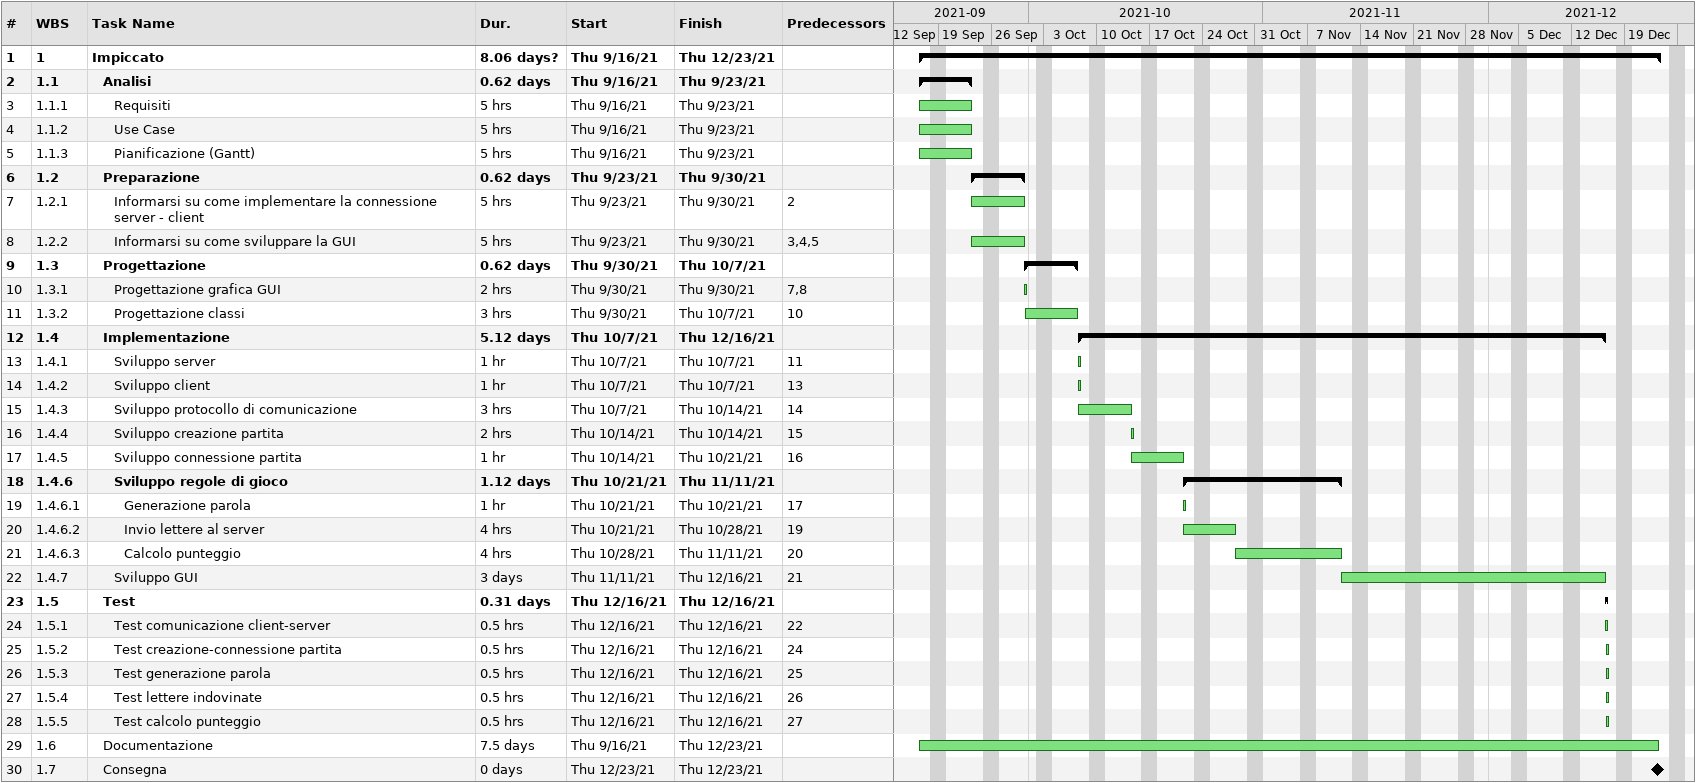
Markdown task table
| ID | WBS | Task | Duration | Start | Finish | Predecessors |
|---|---|---|---|---|---|---|
| 1 | 1 | **Impiccato** | 8.06d? | 2021-09-16 | 2021-12-23 |  |
| 2 | 1.1 | **Analisi** | 0.62d | 2021-09-16 | 2021-09-23 |  |
| 3 | 1.1.1 | Requisiti | 5h | 2021-09-16 | 2021-09-23 |  |
| 4 | 1.1.2 | Use Case | 5h | 2021-09-16 | 2021-09-23 |  |
| 5 | 1.1.3 | Pianificazione (Gantt) | 5h | 2021-09-16 | 2021-09-23 |  |
| 6 | 1.2 | **Preparazione** | 0.62d | 2021-09-23 | 2021-09-30 |  |
| 7 | 1.2.1 | Informarsi su come implementare la connessione server - client | 5h | 2021-09-23 | 2021-09-30 | 2 |
| 8 | 1.2.2 | Informarsi su come sviluppare la GUI | 5h | 2021-09-23 | 2021-09-30 | 3, 4, 5 |
| 9 | 1.3 | **Progettazione** | 0.62d | 2021-09-30 | 2021-10-07 |  |
| 10 | 1.3.1 | Progettazione grafica GUI | 2h | 2021-09-30 | 2021-09-30 | 7, 8 |
| 11 | 1.3.2 | Progettazione classi | 3h | 2021-09-30 | 2021-10-07 | 10 |
| 12 | 1.4 | **Implementazione** | 5.12d | 2021-10-07 | 2021-12-16 |  |
| 13 | 1.4.1 | Sviluppo server | 1h | 2021-10-07 | 2021-10-07 | 11 |
| 14 | 1.4.2 | Sviluppo client | 1h | 2021-10-07 | 2021-10-07 | 13 |
| 15 | 1.4.3 | Sviluppo protocollo di comunicazione | 3h | 2021-10-07 | 2021-10-14 | 14 |
| 16 | 1.4.4 | Sviluppo creazione partita | 2h | 2021-10-14 | 2021-10-14 | 15 |
| 17 | 1.4.5 | Sviluppo connessione partita | 1h | 2021-10-14 | 2021-10-21 | 16 |
| 18 | 1.4.6 | **Sviluppo regole di gioco** | 1.12d | 2021-10-21 | 2021-11-11 |  |
| 19 | 1.4.6.1 | Generazione parola | 1h | 2021-10-21 | 2021-10-21 | 17 |
| 20 | 1.4.6.2 | Invio lettere al server | 4h | 2021-10-21 | 2021-10-28 | 19 |
| 21 | 1.4.6.3 | Calcolo punteggio | 4h | 2021-10-28 | 2021-11-11 | 20 |
| 22 | 1.4.7 | Sviluppo GUI | 3d | 2021-11-11 | 2021-12-16 | 21 |
| 23 | 1.5 | **Test** | 0.31d | 2021-12-16 | 2021-12-16 |  |
| 24 | 1.5.1 | Test comunicazione client-server | 0.5h | 2021-12-16 | 2021-12-16 | 22 |
| 25 | 1.5.2 | Test creazione-connessione partita | 0.5h | 2021-12-16 | 2021-12-16 | 24 |
| 26 | 1.5.3 | Test generazione parola | 0.5h | 2021-12-16 | 2021-12-16 | 25 |
| 27 | 1.5.4 | Test lettere indovinate | 0.5h | 2021-12-16 | 2021-12-16 | 26 |
| 28 | 1.5.5 | Test calcolo punteggio | 0.5h | 2021-12-16 | 2021-12-16 | 27 |
| 29 | 1.6 | Documentazione | 7.5d | 2021-09-16 | 2021-12-23 |  |
| 30 | 1.7 | Consegna | 0d | 2021-12-23 | 2021-12-23 |  |
